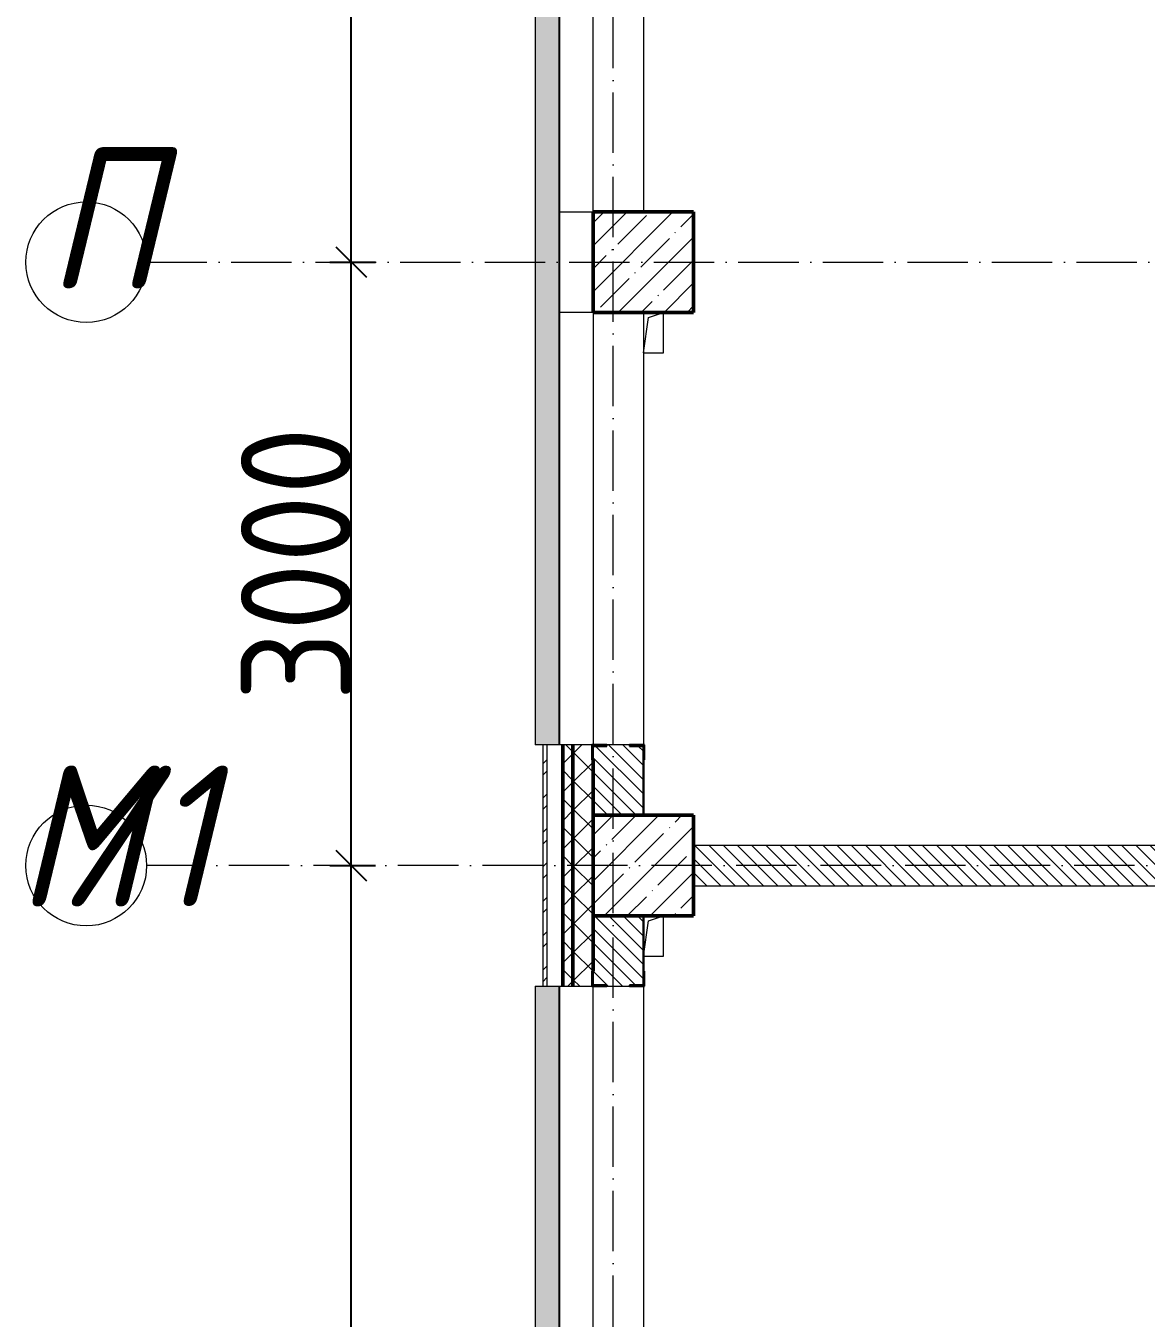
# Model space of a CAD drawing. Header units: millimetres. Extents: x -12989 to 629078, y -109036 to 555275.
# Drawn here: x 518241 to 523809, y -69285 to -62860 of the extents above; entities that cross this region are included whole.
import ezdxf

# ---------------------------------------------------------------- set-up
doc = ezdxf.new("R2010")
doc.units = ezdxf.units.MM
doc.linetypes.add('50_200_ШТРИХ_1Т_ш5_п1_п1_', pattern=[700, 500, -100, 0, -100])
for name, color, linetype, lineweight in [('A-____-____-DIMS', 7, 'Continuous', 9), ('A-GENM-____-MCUT', 7, 'Continuous', 25), ('A-GENM-____-OTLN', 7, 'Continuous', 9), ('A-GENM-____-OTLN-1', 7, 'Continuous', 25), ('A-GLAZ-____-OTLN', 7, 'Continuous', 9), ('A-WALL-____-MCUT-2', 7, 'Continuous', 50), ('A-WALL-____-MCUT-3', 7, 'Continuous', 9), ('A-WALL-____-OTLN', 7, 'Continuous', 9), ('A-WALL-____-PATT-1', 7, 'Continuous', 9), ('A-WALL-FNSH-MCUT-1', 7, 'Continuous', 9), ('S-COLS-____-MCUT', 7, 'Continuous', 50), ('S-COLS-____-OTLN', 7, 'Continuous', 9), ('S-GRID-____-IDEN', 7, 'Continuous', 9), ('S-GRID-____-OTLN-1', 7, '50_200_ШТРИХ_1Т_ш5_п1_п1_', 9)]:
    doc.layers.add(name, color=color, linetype=linetype, lineweight=lineweight)
doc.layers.add('A-GLAZ-____-OTLN-1', color=7, linetype='Continuous', lineweight=9, true_color=0xc0c0c0)
doc.styles.add('ISOCPEUR_I', font='isocpeui.ttf', dxfattribs={"width": 0.9, "height": 2.5})
doc.styles.add('ISOCPEUR_I_9', font='isocpeui.ttf', dxfattribs={"width": 0.9, "height": 250})
doc.styles.add('СПДС', font='isocpeur.ttf', dxfattribs={"width": 0.9})
doc.dimstyles.new('ISO-2_5_0_9К_БОЛЬШОЙ_ОСИ', dxfattribs={"dimscale": 304.8, "dimtxt": 248.995294, "dimasz": 0.492126, "dimexe": 0.393701, "dimexo": 0, "dimgap": 0, "dimtad": 1, "dimdec": 0, "dimzin": 0, "dimdsep": 46, "dimtxsty": 'ISOCPEUR_I_9', "dimblk1": 'OBLIQUE', "dimblk2": 'OBLIQUE', "dimsah": 1, "dimcen": 0.09, "dimdle": 0.393701, "dimazin": 0, "dimtfac": 1, "dimtdec": 4, "dimtix": 1, "dimtmove": 0, "dimatfit": 3, "dimfxl": 1, "dimtvp": 1, "dimtolj": 1, "dimtzin": 0, "dimarcsym": 2})
pattern_1 = [(45, (523510.01, -90515.61), (-70.71068, 70.71068), []), (135, (523510.01, -90515.61), (-70.71068, -70.71068), [])]
pattern_2 = [(135, (523510.01, -90515.614), (-35.35534, -35.35534), [])]

# ---------------------------------------------------------------- blocks, each defined once
blk = doc.blocks.new('BSC_Колонна _Прямоугольная - 500х500-V43-АР1_План отверстий 3 этажа в осях 1-64_А-ГГ')
at = {"layer": 'S-COLS-____-OTLN'}
h = blk.add_hatch(dxfattribs=at)
h.set_pattern_fill('FP_80', color=256, style=0, pattern_type=2)
h.set_pattern_definition([(45, (2200, -26481.04), (-114.0493, 114.0493), []), (45, (2314.05, -26481.04), (-114.0493, 114.0493), [201.613, -40.323, 3.353, -36.97])])
h.paths.add_polyline_path([(-250, -250), (250, -250), (250, 250), (-250, 250)], flags=0)
at = {"layer": 'S-COLS-____-MCUT'}
for p, q in [((250, 250), (-250, 250)), ((-250, 250), (-250, -250)), ((250, -250), (250, 250)), ((-250, -250), (250, -250))]:
    blk.add_line(p, q, dxfattribs=at)
blk = doc.blocks.new('BSC_Колонна _Прямоугольная - 500х500-V49-АР1_План отверстий 3 этажа в осях 1-64_А-ГГ')
at = {"layer": 'S-COLS-____-OTLN'}
h = blk.add_hatch(dxfattribs=at)
h.set_pattern_fill('FP_86', color=256, style=0, pattern_type=2)
h.set_pattern_definition([(45, (2200, -23481.04), (-114.0493, 114.0493), []), (45, (2314.05, -23481.04), (-114.0493, 114.0493), [201.613, -40.323, 3.353, -36.97])])
h.paths.add_polyline_path([(-250, -250), (250, -250), (250, 250), (-250, 250)], flags=0)
at = {"layer": 'S-COLS-____-MCUT'}
for p, q in [((250, 250), (-250, 250)), ((-250, 250), (-250, -250)), ((250, -250), (250, 250)), ((-250, -250), (250, -250))]:
    blk.add_line(p, q, dxfattribs=at)
blk = doc.blocks.new('Фахверк_СКБ_Уголок - 250_2700-27497298-АР1_План отверстий 3 этажа в осях 1-64_А-ГГ')
at = {"layer": 'A-GENM-____-MCUT'}
for p, q in [((200, 181), (125, 181)), ((125, 181), (125, 106)), ((131, 106), (131, 175)), ((131, 175), (200, 175)), ((200, 175), (200, 181)), ((125, 106), (131, 106)), ((131, -6), (125, -6)), ((125, -6), (125, -81)), ((131, -75), (131, -6)), ((125, -81), (200, -81)), ((200, -75), (131, -75)), ((200, -81), (200, -75))]:
    blk.add_line(p, q, dxfattribs=at)
blk = doc.blocks.new('AR_Отверстие прямоугольное _в плите_ - AR_Отверстие прямоугольное _в плите_-V174-АР1_План отверстий 3 этажа в осях 1-64_А-ГГ')
at = {"layer": 'A-GENM-____-OTLN'}
for p, q in [((-50, -100), (-25, 75)), ((-25, 75), (50, 100)), ((50, -100), (50, 100)), ((-50, -100), (50, -100))]:
    blk.add_line(p, q, dxfattribs=at)
blk = doc.blocks.new('Отлив_СКБ - Отлив витража_120_НВФ-31886035-АР1_План отверстий 3 этажа в осях 1-64_А-ГГ')
at = {"layer": 'A-GLAZ-____-OTLN-1'}
for points in [[(0, 120), (0, 2), (4800, 2), (4800, 120), (0, 120)], [(0, 0), (4800, 0), (4800, 2), (0, 2)]]:
    blk.add_hatch(color=256, dxfattribs=at).paths.add_polyline_path(points, flags=0)
at = {"layer": 'A-GLAZ-____-OTLN'}
for p, q in [((0, 83), (0, 120)), ((4800, 120), (0, 120)), ((4800, 120), (4800, 83)), ((0, 2), (4800, 2)), ((4800, 0), (0, 0))]:
    blk.add_line(p, q, dxfattribs=at)
blk = doc.blocks.new('Отлив_СКБ - Отлив витража_120_НВФ-V216-АР1_План отверстий 3 этажа в осях 1-64_А-ГГ')
at = {"layer": 'A-GLAZ-____-OTLN-1'}
for points in [[(0, 2), (1800, 2), (1800, 120), (0, 120), (0, 63)], [(0, 0), (1800, 0), (1800, 2), (0, 2)]]:
    blk.add_hatch(color=256, dxfattribs=at).paths.add_polyline_path(points, flags=0)
at = {"layer": 'A-GLAZ-____-OTLN'}
for p, q in [((0, 83), (0, 120)), ((1800, 120), (0, 120)), ((1800, 120), (1800, 83)), ((0, 2), (1800, 2)), ((1800, 0), (0, 0))]:
    blk.add_line(p, q, dxfattribs=at)
blk = doc.blocks.new('Ось сетки - Круг_Ø6_00__ISO-2_5_0_9K_-25732049-АР1_План отверстий 3 этажа в осях 1-64_А-ГГ')
at = {"layer": 'S-GRID-____-IDEN'}
blk.add_circle((0, 0), 3, dxfattribs=at)
blk = doc.blocks.new('_Oblique')
at = {"color": 0, "linetype": 'ByBlock', "lineweight": -2}
blk.add_line((-0.5, -0.5), (0.5, 0.5), dxfattribs=at)
blk = doc.blocks.new('*D2950')
at = {"layer": 'A-____-____-DIMS', "color": 0, "lineweight": -2, "transparency": 16777216}
for p, q in [((280119.3, -69502.4), (280119.3, -63262.4)), ((280013.2, -63382.4), (280239.3, -63382.4)), ((280013.2, -69382.4), (280239.3, -69382.4))]:
    blk.add_line(p, q, dxfattribs=at)
at = {"layer": 'Defpoints', "color": 0, "transparency": 16777216}
for p in [(280013.2, -63382.4), (280119.3, -63382.4), (280013.2, -69382.4)]:
    blk.add_point(p, dxfattribs=at)
at = {"layer": 'A-____-____-DIMS', "color": 0, "lineweight": -2, "transparency": 16777216, "xscale": 150, "yscale": 150, "zscale": 150}
for p, rotation in [((280119.3, -63382.4), 90), ((280119.3, -69382.4), 270)]:
    blk.add_blockref('_Oblique', p, dxfattribs=dict(at, rotation=rotation))
at = {"layer": 'A-____-____-DIMS', "color": 0, "transparency": 16777216, "insert": (279845, -66382.4), "char_height": 548.64, "attachment_point": 5, "rotation": 90, "style": 'СПДС'}
blk.add_mtext('\\A1;6000', dxfattribs=at)
blk = doc.blocks.new('*D2951')
at = {"layer": 'A-____-____-DIMS', "color": 0, "lineweight": -2, "transparency": 16777216}
for p, q in [((280119.3, -63502.4), (280119.3, -60262.4)), ((280013.2, -60382.4), (280239.3, -60382.4)), ((280013.2, -63382.4), (280239.3, -63382.4))]:
    blk.add_line(p, q, dxfattribs=at)
at = {"layer": 'Defpoints', "color": 0, "transparency": 16777216}
for p in [(280013.2, -60382.4), (280119.3, -60382.4), (280013.2, -63382.4)]:
    blk.add_point(p, dxfattribs=at)
at = {"layer": 'A-____-____-DIMS', "color": 0, "lineweight": -2, "transparency": 16777216, "xscale": 150, "yscale": 150, "zscale": 150}
for p, rotation in [((280119.3, -60382.4), 90), ((280119.3, -63382.4), 270)]:
    blk.add_blockref('_Oblique', p, dxfattribs=dict(at, rotation=rotation))
at = {"layer": 'A-____-____-DIMS', "color": 0, "transparency": 16777216, "insert": (279845, -61882.4), "char_height": 548.64, "attachment_point": 5, "rotation": 90, "style": 'СПДС'}
blk.add_mtext('\\A1;3000', dxfattribs=at)
blk = doc.blocks.new('*D2952')
at = {"layer": 'A-____-____-DIMS', "color": 0, "lineweight": -2, "transparency": 16777216}
for p, q in [((280119.3, -60502.4), (280119.3, -54262.4)), ((280013.2, -54382.4), (280239.3, -54382.4)), ((280013.2, -60382.4), (280239.3, -60382.4))]:
    blk.add_line(p, q, dxfattribs=at)
at = {"layer": 'Defpoints', "color": 0, "transparency": 16777216}
for p in [(280013.2, -54382.4), (280119.3, -54382.4), (280013.2, -60382.4)]:
    blk.add_point(p, dxfattribs=at)
at = {"layer": 'A-____-____-DIMS', "color": 0, "lineweight": -2, "transparency": 16777216, "xscale": 150, "yscale": 150, "zscale": 150}
for p, rotation in [((280119.3, -54382.4), 90), ((280119.3, -60382.4), 270)]:
    blk.add_blockref('_Oblique', p, dxfattribs=dict(at, rotation=rotation))
at = {"layer": 'A-____-____-DIMS', "color": 0, "transparency": 16777216, "insert": (279845, -57382.4), "char_height": 548.64, "attachment_point": 5, "rotation": 90, "style": 'СПДС'}
blk.add_mtext('\\A1;6000', dxfattribs=at)
blk = doc.blocks.new('3эт')
at = {"layer": 'S-GRID-____-OTLN-1', "color": 251, "ltscale": 0.6, "true_color": 0x636466}
for p, q in [((281420.7, -91346.1), (281420.7, -36982.5)), ((279101.9, -60382.4), (310478.4, -60382.4)), ((310478.4, -63382.4), (279101.9, -63382.4))]:
    blk.add_line(p, q, dxfattribs=at)
at = {"layer": 'S-GRID-____-IDEN', "char_height": 700, "attachment_point": 1, "style": 'ISOCPEUR_I'}
for s, insert, width in [('\\fISOCPEUR|b0|i1|c204|p34|;\\W.9;П', (278606.7, -59814.8), 223.671), ('\\fISOCPEUR|b0|i1|c204|p34|;\\W.9;М', (278457.1, -62885.4), 252.532), ('/1', (278665.5, -62885.4), 346.329)]:
    blk.add_mtext(s, dxfattribs=dict(at, insert=insert, width=width))
at = {"layer": 'A-____-____-DIMS'}
for base, p1, p2, override, picture, middle in [((280119.3, -54382.4), (280013.2, -60382.4), (280013.2, -54382.4), {"dimtxt": 1.8, "dimpost": '<>', "dimtxsty": 'СПДС', "dimfxl": 6000}, '*D2952', (279845, -57382.4)), ((280119.3, -60382.4), (280013.2, -63382.4), (280013.2, -60382.4), {"dimtxt": 1.8, "dimpost": '<>', "dimtxsty": 'СПДС', "dimfxl": 3000}, '*D2951', (279845, -61882.4)), ((280119.3, -63382.4), (280013.2, -69382.4), (280013.2, -63382.4), {"dimtxt": 1.8, "dimpost": '<>', "dimtxsty": 'СПДС', "dimfxl": 6000}, '*D2950', (279845, -66382.4))]:
    dim = blk.add_linear_dim(base=base, p1=p1, p2=p2, angle=90, dimstyle='ISO-2_5_0_9К_БОЛЬШОЙ_ОСИ', override=override, dxfattribs=at)
    dim.commit()
    dim.dimension.update_dxf_attribs({"geometry": picture, "text_midpoint": middle})

msp = doc.modelspace()

# ---------------------------------------------------------------- hatches: boundary and pattern name
at = {"layer": 'A-WALL-____-PATT-1'}
h = msp.add_hatch(dxfattribs=at)
h.set_pattern_fill('FP_6', color=256, style=0, pattern_type=2)
h.set_pattern_definition(pattern_2)
h.paths.add_polyline_path([(521241.0077, -66784.5723), (521310.0077, -66784.5723), (521310.0077, -66440.5723), (521241.0077, -66440.5723), (521241.0077, -66434.5723), (521129.0077, -66434.5723), (521129.0077, -66440.5723), (521060.0077, -66440.5723), (521060.0077, -66784.5723), (521129.0077, -66784.5723)], flags=0)
h.paths.add_polyline_path([(521241.0077, -61634.5723), (521241.0077, -61628.5723), (521310.0077, -61628.5723), (521310.0077, -60440.5723), (521241.0077, -60440.5723), (521241.0077, -60434.5723), (521129.0077, -60434.5723), (521129.0077, -60440.5723), (521060.0077, -60440.5723), (521060.0077, -61628.5723), (521129.0077, -61628.5723), (521129.0077, -61634.5723)], flags=0)
h.paths.add_polyline_path([(521241.0077, -58634.5723), (521241.0077, -58628.5723), (521310.0077, -58628.5723), (521310.0077, -58284.5723), (521060.0077, -58284.5723), (521060.0077, -58628.5723), (521129.0077, -58628.5723), (521129.0077, -58634.5723)], flags=0)
h = msp.add_hatch(dxfattribs=at)
h.set_pattern_fill('FP_3', color=256, style=0, pattern_type=2)
h.set_pattern_definition([(45, (523510.01, -90515.61), (-85.5366, 85.5366), []), (45, (523567.03, -90515.61), (-85.5366, 85.5366), [])])
h.paths.add_polyline_path([(520830.0077, -80999.5723), (520830.0077, -78684.5723), (520810.0077, -78684.5723), (520810.0077, -80999.5723)], flags=0)
h.paths.add_polyline_path([(520810.0077, -76884.5723), (520830.0077, -76884.5723), (520830.0077, -75434.5723), (520810.0077, -75434.5723), (520810.0077, -76021.075)], flags=0)
h.paths.add_polyline_path([(520810.0077, -73634.5723), (520830.0077, -73634.5723), (520830.0077, -72434.5723), (520810.0077, -72434.5723), (520810.0077, -72580.9535)], flags=0)
h.paths.add_polyline_path([(520830.0077, -70634.5723), (520830.0077, -69434.5723), (520810.0077, -69434.5723), (520810.0077, -70634.5723)], flags=0)
h.paths.add_polyline_path([(520830.0077, -67634.5723), (520830.0077, -66434.5619), (520810.0077, -66434.5619), (520810.0077, -67634.5723)], flags=0)
h = msp.add_hatch(dxfattribs=at)
h.set_pattern_fill('FP_1', color=256, style=0, pattern_type=2)
h.set_pattern_definition(pattern_1)
h.paths.add_polyline_path([(520960.0077, -80999.5723), (520960.0077, -78684.5723), (520910.0077, -78684.5723), (520910.0077, -80999.5723)], flags=0)
h.paths.add_polyline_path([(520910.0077, -76884.5723), (520960.0077, -76884.5723), (520960.0077, -75434.5723), (520910.0077, -75434.5723), (520910.0077, -76021.075)], flags=0)
h.paths.add_polyline_path([(520960.0077, -73634.5723), (520960.0077, -72434.5723), (520910.0077, -72434.5723), (520910.0077, -73634.5723)], flags=0)
h.paths.add_polyline_path([(520960.0077, -70634.5723), (520960.0077, -69434.5723), (520910.0077, -69434.5723), (520910.0077, -70634.5723)], flags=0)
h.paths.add_polyline_path([(520960.0077, -67634.5723), (520960.0077, -66434.5619), (520910.0077, -66434.5619), (520910.0077, -67634.5723)], flags=0)
h = msp.add_hatch(dxfattribs=at)
h.set_pattern_fill('FP_1', color=256, style=0, pattern_type=2)
h.set_pattern_definition(pattern_1)
h.paths.add_polyline_path([(520960.0077, -80999.5723), (521060.0077, -80999.5723), (521060.0077, -78759.5723), (521054.0077, -78759.5723), (521054.0077, -78684.5723), (520960.0077, -78684.5723), (520960.0077, -80984.5723)], flags=0)
h.paths.add_polyline_path([(521054.0077, -76884.5723), (521054.0077, -76809.5723), (521060.0077, -76809.5723), (521060.0077, -75509.5723), (521054.0077, -75509.5723), (521054.0077, -75434.5723), (520960.0077, -75434.5723), (520960.0077, -76884.5723)], flags=0)
h.paths.add_polyline_path([(521054.0077, -73634.5723), (521054.0077, -73559.5723), (521060.0077, -73559.5723), (521060.0077, -72509.5723), (521054.0077, -72509.5723), (521054.0077, -72434.5723), (520960.0077, -72434.5723), (520960.0077, -73634.5723)], flags=0)
h.paths.add_polyline_path([(521054.0077, -70634.5723), (521054.0077, -70559.5723), (521060.0077, -70559.5723), (521060.0077, -69509.5723), (521054.0077, -69509.5723), (521054.0077, -69434.5723), (520960.0077, -69434.5723), (520960.0077, -70634.5723)], flags=0)
h.paths.add_polyline_path([(521054.0077, -67634.5723), (521054.0077, -67559.5723), (521060.0077, -67559.5723), (521060.0077, -66509.5723), (521054.0077, -66509.5723), (521054.0077, -66434.5723), (520960.0077, -66434.5723), (520960.0077, -67634.5723)], flags=0)
h = msp.add_hatch(dxfattribs=at)
h.set_pattern_fill('FP_6', color=256, style=0, pattern_type=2)
h.set_pattern_definition(pattern_2)
h.paths.add_polyline_path([(528610.0077, -67134.5723), (528610.0077, -66934.5723), (525066.0077, -66934.5723), (525066.0077, -67003.5723), (525060.0077, -67003.5723), (525060.0077, -66934.5723), (521560.0077, -66934.5723), (521560.0077, -67134.5723), (525060.0077, -67134.5723), (525060.0077, -67065.5723), (525066.0077, -67065.5723), (525066.0077, -67134.5723), (527031.2593, -67134.5723)], flags=0)
h = msp.add_hatch(dxfattribs=at)
h.set_pattern_fill('FP_6', color=256, style=0, pattern_type=2)
h.set_pattern_definition(pattern_2)
h.paths.add_polyline_path([(521060.0077, -72784.5723), (521310.0077, -72784.5723), (521310.0077, -72440.5723), (521241.0077, -72440.5723), (521241.0077, -72434.5723), (521129.0077, -72434.5723), (521129.0077, -72440.5723), (521060.0077, -72440.5723), (521060.0077, -72580.9535)], flags=0)
h.paths.add_polyline_path([(521241.0077, -70634.5723), (521241.0077, -70628.5723), (521310.0077, -70628.5723), (521310.0077, -69440.5723), (521241.0077, -69440.5723), (521241.0077, -69434.5723), (521129.0077, -69434.5723), (521129.0077, -69440.5723), (521060.0077, -69440.5723), (521060.0077, -70628.5723), (521129.0077, -70628.5723), (521129.0077, -70634.5723)], flags=0)
h.paths.add_polyline_path([(521241.0077, -67634.5723), (521241.0077, -67628.5723), (521310.0077, -67628.5723), (521310.0077, -67284.5723), (521060.0077, -67284.5723), (521060.0077, -67628.5723), (521129.0077, -67628.5723), (521129.0077, -67634.5723)], flags=0)

# ---------------------------------------------------------------- linework, layer by layer
at = {"color": 4, "lineweight": 30}
for points in [[(521310.0077, -66784.5723), (521310.0077, -66440.5723)], [(521310.0077, -67628.5723), (521310.0077, -67284.5723)]]:
    msp.add_lwpolyline(points, dxfattribs=at)
at = {"layer": 'A-WALL-____-MCUT-2'}
for p, q in [((520910.0077, -67634.5723), (520910.0077, -66434.5619)), ((520960.0077, -67634.5723), (520960.0077, -66434.5619)), ((521060.0077, -66784.5723), (521060.0077, -66509.5723)), ((521060.0077, -67559.5723), (521060.0077, -67284.5723))]:
    msp.add_line(p, q, dxfattribs=at)
at = {"layer": 'A-WALL-____-MCUT-3'}
for p, q in [((521054.0077, -66434.5619), (520830.0077, -66434.5619)), ((520830.0077, -66434.5619), (520830.0077, -67634.5723)), ((521241.0077, -66434.5619), (521129.0077, -66434.5619)), ((521310.0077, -66784.5723), (521310.0077, -66509.5723)), ((525060.0077, -66934.5723), (521560.0077, -66934.5723)), ((521560.0077, -67134.5723), (525060.0077, -67134.5723)), ((521310.0077, -67559.5723), (521310.0077, -67284.5723)), ((520830.0077, -67634.5723), (521054.0077, -67634.5723)), ((521129.0077, -67634.5723), (521241.0077, -67634.5723))]:
    msp.add_line(p, q, dxfattribs=at)
at = {"layer": 'A-WALL-____-OTLN'}
for p, q in [((521060.0077, -63784.5723), (521060.0077, -61634.5723)), ((521310.0077, -61634.5723), (521310.0077, -63784.5723)), ((520893.0077, -63784.5723), (521060.0077, -63784.5723)), ((521060.0077, -64284.5619), (520893.0077, -64284.5619)), ((521060.0077, -64284.5723), (521060.0077, -66434.5619)), ((521310.0077, -64284.5723), (521310.0077, -66434.5619)), ((521060.0077, -69434.5723), (521060.0077, -67634.5723)), ((521310.0077, -67634.5723), (521310.0077, -69434.5723))]:
    msp.add_line(p, q, dxfattribs=at)
at = {"layer": 'A-WALL-FNSH-MCUT-1'}
for p, q in [((520810.0077, -66434.5619), (520810.0077, -67634.5723)), ((520830.0077, -66434.5619), (520810.0077, -66434.5619)), ((520810.0077, -67634.5723), (520830.0077, -67634.5723))]:
    msp.add_line(p, q, dxfattribs=at)

# ---------------------------------------------------------------- block references
msp.add_blockref('3эт', (239739.3002, -3652.1582))
at = {"layer": 'A-GENM-____-OTLN'}
for p in [(521360.0077, -64384.5723), (521360.0077, -67384.5723)]:
    msp.add_blockref('AR_Отверстие прямоугольное _в плите_ - AR_Отверстие прямоугольное _в плите_-V174-АР1_План отверстий 3 этажа в осях 1-64_А-ГГ', p, dxfattribs=at)
at = {"layer": 'A-GENM-____-OTLN-1'}
for p, rotation in [((521135.0077, -66309.5723), 269.9999999999999), ((521235.0077, -67759.5723), 89.99999999999991)]:
    msp.add_blockref('Фахверк_СКБ_Уголок - 250_2700-27497298-АР1_План отверстий 3 этажа в осях 1-64_А-ГГ', p, dxfattribs=dict(at, rotation=rotation))
at = {"layer": 'A-GLAZ-____-OTLN', "rotation": 90}
for name, p in [('Отлив_СКБ - Отлив витража_120_НВФ-31886035-АР1_План отверстий 3 этажа в осях 1-64_А-ГГ', (520893.0077, -66434.5723)), ('Отлив_СКБ - Отлив витража_120_НВФ-V216-АР1_План отверстий 3 этажа в осях 1-64_А-ГГ', (520893.0077, -69434.5723))]:
    msp.add_blockref(name, p, dxfattribs=at)
at = {"layer": 'S-COLS-____-OTLN'}
for name, p in [('BSC_Колонна _Прямоугольная - 500х500-V43-АР1_План отверстий 3 этажа в осях 1-64_А-ГГ', (521310.0077, -64034.5723)), ('BSC_Колонна _Прямоугольная - 500х500-V49-АР1_План отверстий 3 этажа в осях 1-64_А-ГГ', (521310.0077, -67034.5723))]:
    msp.add_blockref(name, p, dxfattribs=at)
at = {"layer": 'S-GRID-____-IDEN', "xscale": 99.99999999999993, "yscale": 99.99999999999993, "zscale": 99.99999999999993}
for p, rotation in [((518541.2375, -64034.5723), 269.9999999999996), ((518541.2375, -67034.5723), 89.9999999999998)]:
    msp.add_blockref('Ось сетки - Круг_Ø6_00__ISO-2_5_0_9K_-25732049-АР1_План отверстий 3 этажа в осях 1-64_А-ГГ', p, dxfattribs=dict(at, rotation=rotation))

doc.saveas('drawing.dxf')
